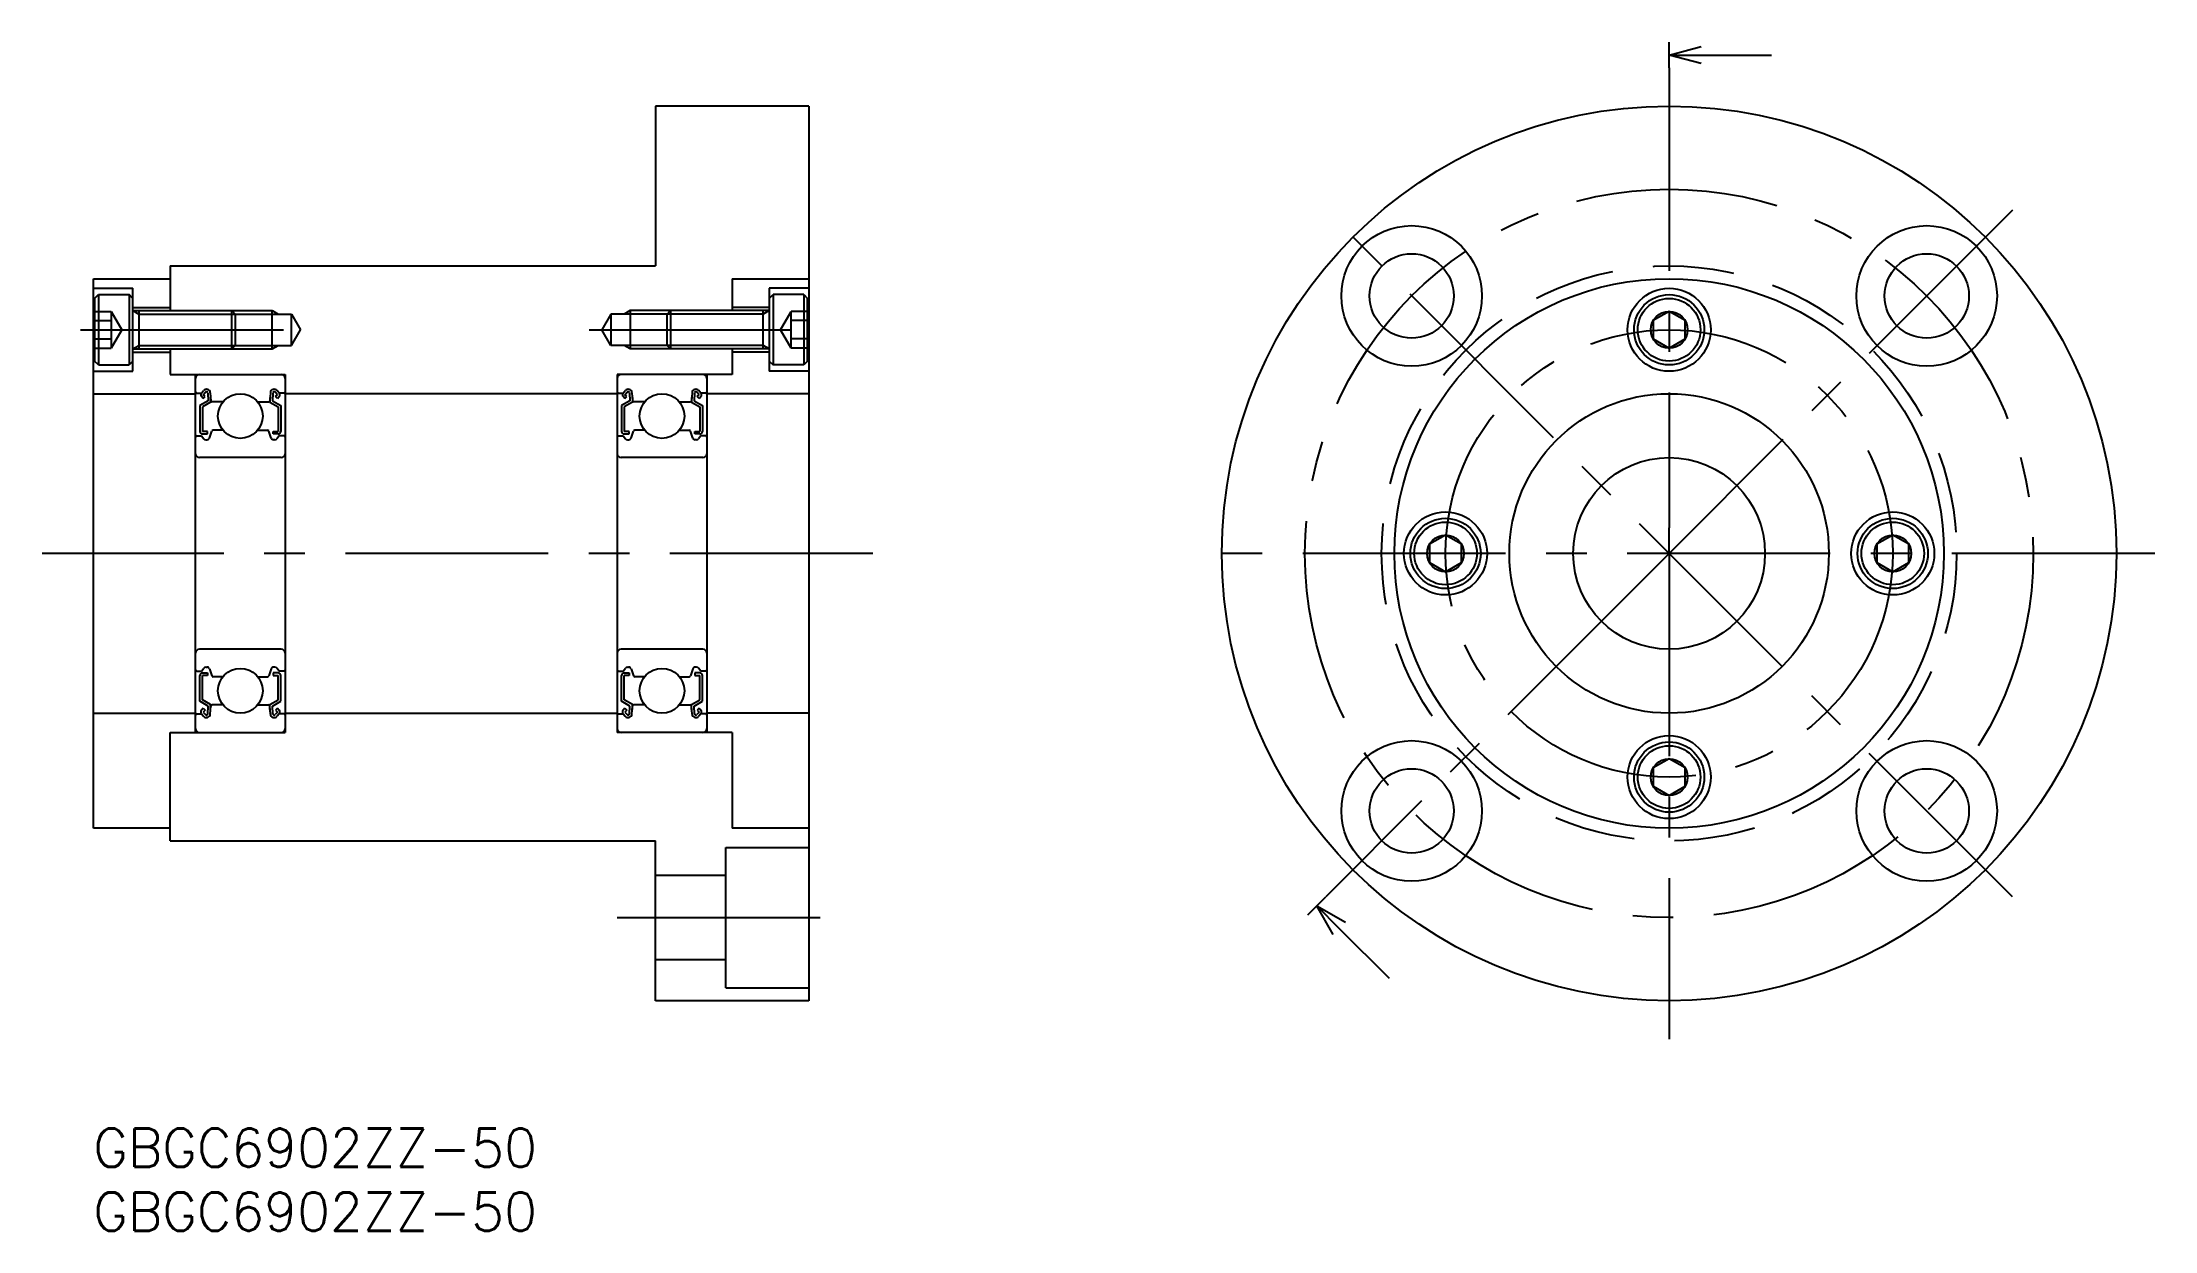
# Model space of a CAD drawing. Extents: x -4 to 161, y -8 to 85.
import ezdxf

# ---------------------------------------------------------------- set-up
doc = ezdxf.new("R2010")
doc.units = 0
doc.header["$LTSCALE"] = 0.5
doc.linetypes.add('CENTER', pattern=[50.8, 31.75, -6.35, 6.35, -6.35])
doc.linetypes.add('DASHED', pattern=[19.05, 12.7, -6.35])
doc.layers.get('0').update_dxf_attribs({"linetype": 'CONTINUOUS'})
for name, color, linetype in [('MSM_CENTER', 1, 'CENTER'), ('MSM_CONTINUOUS', 7, 'CONTINUOUS'), ('MSM_DASHED', 4, 'DASHED'), ('MSM_NARROW', 5, 'CONTINUOUS'), ('MSM_PART_NUMBER', 7, 'CONTINUOUS')]:
    doc.layers.add(name, color=color, linetype=linetype)
doc.styles.get("Standard").update_dxf_attribs({"font": 'txt.shx', "height": 3, "bigfont": 'bigfont.shx'})

# ---------------------------------------------------------------- blocks, each defined once
blk = doc.blocks.new('*U6')
at = {"layer": 'MSM_PART_NUMBER'}
blk.add_text('GBGC6902ZZ-50', height=3, dxfattribs=at).set_placement((0, -3))
blk = doc.blocks.new('*U7')
at = {"layer": 'MSM_PART_NUMBER'}
blk.add_text('GBGC6902ZZ-50', height=3, dxfattribs=at).set_placement((0, -8))
blk = doc.blocks.new('_OPEN30')
at = {"color": 0, "linetype": 'BYBLOCK'}
for p, q in [((-1, 0.268), (0, 0)), ((0, 0), (-1, -0.268)), ((0, 0), (-1, 0))]:
    blk.add_line(p, q, dxfattribs=at)
blk = doc.blocks.new('*U2')
at = {"color": 7, "linetype": 'CONTINUOUS'}
blk.add_lwpolyline([(595.34, 147.9), (600.84, 147.9)], dxfattribs=at)
at = {"color": 7, "linetype": 'CONTINUOUS', "xscale": 2.5, "yscale": 2.5, "zscale": 2.5, "rotation": 180}
blk.add_blockref('_OPEN30', (592.84, 147.9), dxfattribs=at)
blk = doc.blocks.new('*U1')
at = {"color": 7, "linetype": 'CONTINUOUS'}
blk.add_lwpolyline([(595.34, 94.1), (600.84, 94.1)], dxfattribs=at)
at = {"color": 7, "linetype": 'CONTINUOUS', "xscale": 2.5, "yscale": 2.5, "zscale": 2.5, "rotation": 180}
blk.add_blockref('_OPEN30', (592.84, 94.1), dxfattribs=at)

msp = doc.modelspace()

# ---------------------------------------------------------------- linework, layer by layer
at = {"layer": 'MSM_CENTER'}
for p, q in [((123.32, 83), (123.32, 47)), ((150.19, 18.13), (96.45, 71.87)), ((150.19, 71.87), (123.32, 45)), ((-1, 62.5), (17.21, 62.5)), ((38.79, 62.5), (57, 62.5)), ((61, 45), (-4, 45)), ((161.32, 45), (85.32, 45)), ((123.32, 45), (123.32, 7)), ((121.91, 43.59), (96.45, 18.13)), ((41, 16.5), (59, 16.5))]:
    msp.add_line(p, q, dxfattribs=at)
for radius in [28.5, 17.5]:
    msp.add_circle((123.32, 45), radius, dxfattribs=at)
at = {"layer": 'MSM_CONTINUOUS'}
for p, q in [((123.32, 83), (123.32, 85)), ((56, 80), (44, 80)), ((44, 80), (44, 67.5)), ((56, 80), (56, 10)), ((0, 66.5), (6, 66.5)), ((0, 23.5), (0, 66.5)), ((6, 67.5), (44, 67.5)), ((6, 67.5), (6, 64)), ((50, 66.5), (56, 66.5)), ((50, 66.5), (50, 64)), ((0, 65.75), (3.1, 65.75)), ((0.1, 64.95), (0.4, 65.25)), ((0.1, 64.95), (0.1, 60.05)), ((0.4, 65.25), (2.8, 65.25)), ((0.4, 65.25), (0.4, 59.75)), ((3.1, 64.95), (2.8, 65.25)), ((2.8, 65.25), (2.8, 59.75)), ((3.1, 59.25), (3.1, 65.75)), ((56, 65.75), (52.9, 65.75)), ((52.9, 65.75), (52.9, 59.25)), ((52.9, 64.95), (53.2, 65.25)), ((55.6, 65.25), (53.2, 65.25)), ((53.2, 65.25), (53.2, 59.75)), ((55.6, 65.25), (55.9, 64.95)), ((55.6, 65.25), (55.6, 59.75)), ((55.9, 60.05), (55.9, 64.95)), ((3.1, 64.25), (6, 64.25)), ((3.1, 64), (10.83, 64)), ((3.57, 64), (3.57, 61)), ((10.83, 61), (10.83, 64)), ((10.83, 64), (11.1, 63.73)), ((11.1, 63.73), (15.5, 63.73)), ((11.1, 63.73), (11.1, 61.27)), ((14, 61), (14, 64)), ((15.5, 61.27), (15.5, 63.73)), ((15.5, 63.73), (16.21, 62.5)), ((40.5, 63.73), (39.79, 62.5)), ((44.9, 63.73), (40.5, 63.73)), ((40.5, 63.73), (40.5, 61.27)), ((42, 64), (42, 61)), ((44.9, 63.73), (45.17, 64)), ((44.9, 61.27), (44.9, 63.73)), ((52.9, 64), (45.17, 64)), ((45.17, 64), (45.17, 61)), ((52.9, 64.25), (50, 64.25)), ((52.43, 61), (52.43, 64)), ((123.32, 63.94), (122.07, 63.22)), ((122.07, 63.22), (122.07, 61.78)), ((124.57, 63.22), (123.32, 63.94)), ((124.57, 61.78), (124.57, 63.22)), ((11.1, 61.27), (10.83, 61)), ((11.1, 61.27), (15.5, 61.27)), ((15.5, 61.27), (16.21, 62.5)), ((40.5, 61.27), (39.79, 62.5)), ((44.9, 61.27), (40.5, 61.27)), ((45.17, 61), (44.9, 61.27)), ((122.07, 61.78), (123.32, 61.06)), ((123.32, 61.06), (124.57, 61.78)), ((0.4, 59.75), (0.1, 60.05)), ((0.4, 59.75), (2.8, 59.75)), ((3.1, 60.05), (2.8, 59.75)), ((3.1, 61), (10.83, 61)), ((3.1, 60.75), (6, 60.75)), ((6, 61), (6, 59)), ((52.9, 61), (45.17, 61)), ((50, 61), (50, 59)), ((52.9, 60.75), (50, 60.75)), ((52.9, 60.05), (53.2, 59.75)), ((55.6, 59.75), (53.2, 59.75)), ((55.9, 60.05), (55.6, 59.75)), ((0, 59.25), (3.1, 59.25)), ((6, 59), (15, 59)), ((8, 31), (8, 59)), ((15, 59), (15, 31)), ((41, 59), (41, 31)), ((50, 59), (41, 59)), ((48, 59), (48, 31)), ((56, 59.25), (52.9, 59.25)), ((0, 57.5), (8, 57.5)), ((8.1, 57.55), (8.46, 57.55)), ((8.98, 56.95), (8.33, 56.57)), ((8.33, 56.57), (8.33, 54.55)), ((8.45, 57.54), (8.62, 57.74)), ((8.6, 57.12), (8.46, 57.27)), ((9.18, 56.83), (8.53, 56.46)), ((8.53, 56.46), (8.53, 54.55)), ((8.6, 57.41), (8.77, 57.61)), ((8.74, 57.27), (8.6, 57.41)), ((8.6, 57.12), (8.74, 57.27)), ((8.95, 57.55), (8.98, 56.95)), ((9.15, 57.57), (9.2, 56.94)), ((9.18, 57.2), (9.18, 56.83)), ((10.14, 56.85), (9.3, 56.85)), ((12.86, 56.85), (13.7, 56.85)), ((13.85, 57.57), (13.8, 56.94)), ((13.82, 57.2), (13.82, 56.83)), ((13.82, 56.83), (14.47, 56.46)), ((14.05, 57.55), (14.02, 56.95)), ((14.02, 56.95), (14.67, 56.57)), ((14.4, 57.41), (14.23, 57.61)), ((14.26, 57.27), (14.4, 57.41)), ((14.4, 57.12), (14.26, 57.27)), ((14.55, 57.54), (14.38, 57.74)), ((14.4, 57.12), (14.54, 57.27)), ((14.47, 56.46), (14.47, 54.55)), ((14.9, 57.55), (14.54, 57.55)), ((14.67, 56.57), (14.67, 54.55)), ((41, 57.5), (15, 57.5)), ((41.1, 57.55), (41.46, 57.55)), ((41.98, 56.95), (41.33, 56.57)), ((41.33, 56.57), (41.33, 54.55)), ((41.45, 57.54), (41.62, 57.74)), ((41.6, 57.12), (41.46, 57.27)), ((42.18, 56.83), (41.53, 56.46)), ((41.53, 56.46), (41.53, 54.55)), ((41.6, 57.41), (41.77, 57.61)), ((41.74, 57.27), (41.6, 57.41)), ((41.6, 57.12), (41.74, 57.27)), ((41.95, 57.55), (41.98, 56.95)), ((42.15, 57.57), (42.2, 56.94)), ((42.18, 57.2), (42.18, 56.83)), ((43.14, 56.85), (42.3, 56.85)), ((45.86, 56.85), (46.7, 56.85)), ((46.85, 57.57), (46.8, 56.94)), ((46.82, 57.2), (46.82, 56.83)), ((46.82, 56.83), (47.47, 56.46)), ((47.05, 57.55), (47.02, 56.95)), ((47.02, 56.95), (47.67, 56.57)), ((47.4, 57.41), (47.23, 57.61)), ((47.26, 57.27), (47.4, 57.41)), ((47.4, 57.12), (47.26, 57.27)), ((47.55, 57.54), (47.38, 57.74)), ((47.4, 57.12), (47.54, 57.27)), ((47.47, 56.46), (47.47, 54.55)), ((47.9, 57.55), (47.54, 57.55)), ((47.67, 56.57), (47.67, 54.55)), ((56, 57.5), (48, 57.5)), ((9.08, 54.03), (9.28, 54.58)), ((10.14, 54.65), (9.37, 54.65)), ((12.86, 54.65), (13.63, 54.65)), ((13.92, 54.03), (13.72, 54.58)), ((42.08, 54.03), (42.28, 54.58)), ((43.14, 54.65), (42.37, 54.65)), ((45.86, 54.65), (46.63, 54.65)), ((46.92, 54.03), (46.72, 54.58)), ((8.1, 54.2), (8.45, 54.2)), ((8.45, 54.2), (8.64, 53.97)), ((8.93, 54.55), (8.53, 54.55)), ((8.53, 54.35), (8.93, 54.35)), ((8.79, 53.9), (8.89, 53.9)), ((8.93, 54.35), (8.93, 54.55)), ((14.07, 54.35), (14.07, 54.55)), ((14.07, 54.55), (14.47, 54.55)), ((14.47, 54.35), (14.07, 54.35)), ((14.21, 53.9), (14.11, 53.9)), ((14.55, 54.2), (14.36, 53.97)), ((14.9, 54.2), (14.55, 54.2)), ((41.1, 54.2), (41.45, 54.2)), ((41.45, 54.2), (41.64, 53.97)), ((41.93, 54.55), (41.53, 54.55)), ((41.53, 54.35), (41.93, 54.35)), ((41.79, 53.9), (41.89, 53.9)), ((41.93, 54.35), (41.93, 54.55)), ((47.07, 54.35), (47.07, 54.55)), ((47.07, 54.55), (47.47, 54.55)), ((47.47, 54.35), (47.07, 54.35)), ((47.21, 53.9), (47.11, 53.9)), ((47.55, 54.2), (47.36, 53.97)), ((47.9, 54.2), (47.55, 54.2)), ((14.7, 52.5), (8.3, 52.5)), ((47.7, 52.5), (41.3, 52.5)), ((105.82, 46.44), (104.57, 45.72)), ((107.07, 45.72), (105.82, 46.44)), ((123.32, 45), (123.32, 47)), ((140.82, 46.44), (139.57, 45.72)), ((142.07, 45.72), (140.82, 46.44)), ((104.57, 45.72), (104.57, 44.28)), ((107.07, 44.28), (107.07, 45.72)), ((121.91, 43.59), (123.32, 45)), ((139.57, 45.72), (139.57, 44.28)), ((142.07, 44.28), (142.07, 45.72)), ((104.57, 44.28), (105.82, 43.56)), ((105.82, 43.56), (107.07, 44.28)), ((139.57, 44.28), (140.82, 43.56)), ((140.82, 43.56), (142.07, 44.28)), ((14.7, 37.5), (8.3, 37.5)), ((47.7, 37.5), (41.3, 37.5)), ((8.1, 35.8), (8.45, 35.8)), ((8.33, 33.43), (8.33, 35.45)), ((8.45, 35.8), (8.64, 36.03)), ((8.53, 35.65), (8.93, 35.65)), ((8.93, 35.45), (8.53, 35.45)), ((8.53, 33.54), (8.53, 35.45)), ((8.79, 36.1), (8.89, 36.1)), ((8.93, 35.65), (8.93, 35.45)), ((9.08, 35.97), (9.28, 35.42)), ((10.14, 35.35), (9.37, 35.35)), ((12.86, 35.35), (13.63, 35.35)), ((13.92, 35.97), (13.72, 35.42)), ((14.07, 35.65), (14.07, 35.45)), ((14.47, 35.65), (14.07, 35.65)), ((14.07, 35.45), (14.47, 35.45)), ((14.21, 36.1), (14.11, 36.1)), ((14.55, 35.8), (14.36, 36.03)), ((14.47, 33.54), (14.47, 35.45)), ((14.9, 35.8), (14.55, 35.8)), ((14.67, 33.43), (14.67, 35.45)), ((41.1, 35.8), (41.45, 35.8)), ((41.33, 33.43), (41.33, 35.45)), ((41.45, 35.8), (41.64, 36.03)), ((41.53, 35.65), (41.93, 35.65)), ((41.93, 35.45), (41.53, 35.45)), ((41.53, 33.54), (41.53, 35.45)), ((41.79, 36.1), (41.89, 36.1)), ((41.93, 35.65), (41.93, 35.45)), ((42.08, 35.97), (42.28, 35.42)), ((43.14, 35.35), (42.37, 35.35)), ((45.86, 35.35), (46.63, 35.35)), ((46.92, 35.97), (46.72, 35.42)), ((47.07, 35.65), (47.07, 35.45)), ((47.47, 35.65), (47.07, 35.65)), ((47.07, 35.45), (47.47, 35.45)), ((47.21, 36.1), (47.11, 36.1)), ((47.55, 35.8), (47.36, 36.03)), ((47.47, 33.54), (47.47, 35.45)), ((47.9, 35.8), (47.55, 35.8)), ((47.67, 33.43), (47.67, 35.45)), ((8.98, 33.05), (8.33, 33.43)), ((9.18, 33.17), (8.53, 33.54)), ((9.18, 32.8), (9.18, 33.17)), ((10.14, 33.15), (9.3, 33.15)), ((12.86, 33.15), (13.7, 33.15)), ((13.82, 33.17), (14.47, 33.54)), ((13.82, 32.8), (13.82, 33.17)), ((14.02, 33.05), (14.67, 33.43)), ((41.98, 33.05), (41.33, 33.43)), ((42.18, 33.17), (41.53, 33.54)), ((42.18, 32.8), (42.18, 33.17)), ((43.14, 33.15), (42.3, 33.15)), ((45.86, 33.15), (46.7, 33.15)), ((46.82, 33.17), (47.47, 33.54)), ((46.82, 32.8), (46.82, 33.17)), ((47.02, 33.05), (47.67, 33.43)), ((0, 32.5), (8, 32.5)), ((8.1, 32.45), (8.46, 32.45)), ((8.45, 32.46), (8.62, 32.26)), ((8.6, 32.88), (8.46, 32.73)), ((8.6, 32.88), (8.74, 32.73)), ((8.74, 32.73), (8.6, 32.59)), ((8.6, 32.59), (8.77, 32.39)), ((8.95, 32.45), (8.98, 33.05)), ((9.15, 32.43), (9.2, 33.06)), ((13.85, 32.43), (13.8, 33.06)), ((14.05, 32.45), (14.02, 33.05)), ((14.4, 32.59), (14.23, 32.39)), ((14.4, 32.88), (14.26, 32.73)), ((14.26, 32.73), (14.4, 32.59)), ((14.55, 32.46), (14.38, 32.26)), ((14.4, 32.88), (14.54, 32.73)), ((14.9, 32.45), (14.54, 32.45)), ((15, 32.5), (41, 32.5)), ((41.1, 32.45), (41.46, 32.45)), ((41.45, 32.46), (41.62, 32.26)), ((41.6, 32.88), (41.46, 32.73)), ((41.6, 32.88), (41.74, 32.73)), ((41.74, 32.73), (41.6, 32.59)), ((41.6, 32.59), (41.77, 32.39)), ((41.95, 32.45), (41.98, 33.05)), ((42.15, 32.43), (42.2, 33.06)), ((46.85, 32.43), (46.8, 33.06)), ((47.05, 32.45), (47.02, 33.05)), ((47.4, 32.59), (47.23, 32.39)), ((47.4, 32.88), (47.26, 32.73)), ((47.26, 32.73), (47.4, 32.59)), ((47.55, 32.46), (47.38, 32.26)), ((47.4, 32.88), (47.54, 32.73)), ((47.9, 32.45), (47.54, 32.45)), ((56, 32.5), (48, 32.5)), ((6, 22.5), (6, 31)), ((6, 31), (15, 31)), ((50, 31), (41, 31)), ((50, 31), (50, 23.5)), ((123.32, 28.94), (122.07, 28.22)), ((122.07, 28.22), (122.07, 26.78)), ((124.57, 28.22), (123.32, 28.94)), ((124.57, 26.78), (124.57, 28.22)), ((122.07, 26.78), (123.32, 26.06)), ((123.32, 26.06), (124.57, 26.78)), ((6, 23.5), (0, 23.5)), ((56, 23.5), (50, 23.5)), ((6, 22.5), (44, 22.5)), ((44, 10), (44, 22.5)), ((49.5, 11), (49.5, 22)), ((49.5, 22), (56, 22)), ((49.5, 19.8), (44, 19.8)), ((95.04, 16.72), (96.45, 18.13)), ((49.5, 13.2), (44, 13.2)), ((56, 10), (44, 10)), ((49.5, 11), (56, 11))]:
    msp.add_line(p, q, dxfattribs=at)
for centre, radius in [((123.32, 45), 35), ((103.17, 65.15), 5.5), ((143.48, 65.15), 5.5), ((103.17, 65.15), 3.3), ((143.48, 65.15), 3.3), ((123.32, 45), 21.5), ((123.32, 62.5), 3.25), ((123.32, 62.5), 2.75), ((123.32, 62.5), 2.45), ((123.32, 62.5), 1.44), ((11.5, 55.75), 1.75), ((44.5, 55.75), 1.75), ((123.32, 45), 12.5), ((123.32, 45), 7.5), ((105.82, 45), 3.25), ((140.82, 45), 3.25), ((105.82, 45), 2.75), ((105.82, 45), 2.45), ((105.82, 45), 1.44), ((140.82, 45), 2.75), ((140.82, 45), 2.45), ((140.82, 45), 1.44), ((11.5, 34.25), 1.75), ((44.5, 34.25), 1.75), ((103.17, 24.85), 5.5), ((123.32, 27.5), 3.25), ((123.32, 27.5), 2.75), ((123.32, 27.5), 2.45), ((143.48, 24.85), 5.5), ((103.17, 24.85), 3.3), ((123.32, 27.5), 1.44), ((143.48, 24.85), 3.3)]:
    msp.add_circle(centre, radius, dxfattribs=at)
for centre, radius, start, end in [((8.3, 58.7), 0.3, 90, 180), ((14.7, 58.7), 0.3, 0, 90), ((41.3, 58.7), 0.3, 90, 180), ((47.7, 58.7), 0.3, 0, 90), ((8.1, 57.65), 0.1, 180, 270), ((8.6, 57.41), 0.2, 140.1364, 224.998), ((8.85, 57.55), 0.3, 4.9347, 140.1364), ((8.85, 57.55), 0.1, 3.1017, 139.9503), ((9.3, 56.95), 0.1, 184.9347, 270), ((13.7, 56.95), 0.1, 270, 355.0653), ((14.15, 57.55), 0.3, 39.8636, 175.0653), ((14.15, 57.55), 0.1, 40.0497, 176.8983), ((14.4, 57.41), 0.2, 315.002, 39.8636), ((14.9, 57.65), 0.1, 270, 0), ((41.1, 57.65), 0.1, 180, 270), ((41.6, 57.41), 0.2, 140.1364, 224.998), ((41.85, 57.55), 0.3, 4.9347, 140.1364), ((41.85, 57.55), 0.1, 3.1017, 139.9503), ((42.3, 56.95), 0.1, 184.9347, 270), ((46.7, 56.95), 0.1, 270, 355.0653), ((47.15, 57.55), 0.3, 39.8636, 175.0653), ((47.15, 57.55), 0.1, 40.0497, 176.8983), ((47.4, 57.41), 0.2, 315.002, 39.8636), ((47.9, 57.65), 0.1, 270, 0), ((9.37, 54.55), 0.1, 90, 159.9926), ((13.63, 54.55), 0.1, 20.0074, 90), ((42.37, 54.55), 0.1, 90, 159.9926), ((46.63, 54.55), 0.1, 20.0074, 90), ((8.1, 54.1), 0.1, 90, 180), ((8.53, 54.55), 0.2, 180, 270), ((8.79, 54.1), 0.2, 219.9772, 270), ((8.89, 54.1), 0.2, 270, 339.9926), ((14.11, 54.1), 0.2, 200.0074, 270), ((14.21, 54.1), 0.2, 270, 320.0228), ((14.47, 54.55), 0.2, 270, 0), ((14.9, 54.1), 0.1, 0, 90), ((41.1, 54.1), 0.1, 90, 180), ((41.53, 54.55), 0.2, 180, 270), ((41.79, 54.1), 0.2, 219.9772, 270), ((41.89, 54.1), 0.2, 270, 339.9926), ((47.11, 54.1), 0.2, 200.0074, 270), ((47.21, 54.1), 0.2, 270, 320.0228), ((47.47, 54.55), 0.2, 270, 0), ((47.9, 54.1), 0.1, 0, 90), ((8.3, 52.8), 0.3, 180, 270), ((14.7, 52.8), 0.3, 270, 0), ((41.3, 52.8), 0.3, 180, 270), ((47.7, 52.8), 0.3, 270, 0), ((8.3, 37.2), 0.3, 90, 180), ((14.7, 37.2), 0.3, 0, 90), ((41.3, 37.2), 0.3, 90, 180), ((47.7, 37.2), 0.3, 0, 90), ((8.1, 35.9), 0.1, 180, 270), ((8.53, 35.45), 0.2, 90, 180), ((8.79, 35.9), 0.2, 90, 140.0228), ((8.89, 35.9), 0.2, 20.0074, 90), ((9.37, 35.45), 0.1, 200.0074, 270), ((13.63, 35.45), 0.1, 270, 339.9926), ((14.11, 35.9), 0.2, 90, 159.9926), ((14.21, 35.9), 0.2, 39.9772, 90), ((14.47, 35.45), 0.2, 0, 90), ((14.9, 35.9), 0.1, 270, 0), ((41.1, 35.9), 0.1, 180, 270), ((41.53, 35.45), 0.2, 90, 180), ((41.79, 35.9), 0.2, 90, 140.0228), ((41.89, 35.9), 0.2, 20.0074, 90), ((42.37, 35.45), 0.1, 200.0074, 270), ((46.63, 35.45), 0.1, 270, 339.9926), ((47.11, 35.9), 0.2, 90, 159.9926), ((47.21, 35.9), 0.2, 39.9772, 90), ((47.47, 35.45), 0.2, 0, 90), ((47.9, 35.9), 0.1, 270, 0), ((9.3, 33.05), 0.1, 90, 175.0653), ((13.7, 33.05), 0.1, 4.9347, 90), ((42.3, 33.05), 0.1, 90, 175.0653), ((46.7, 33.05), 0.1, 4.9347, 90), ((8.1, 32.35), 0.1, 90, 180), ((8.6, 32.59), 0.2, 135.002, 219.8636), ((8.85, 32.45), 0.3, 219.8636, 355.0653), ((8.85, 32.45), 0.1, 220.0497, 356.8983), ((14.15, 32.45), 0.3, 184.9347, 320.1364), ((14.15, 32.45), 0.1, 183.1017, 319.9503), ((14.4, 32.59), 0.2, 320.1364, 44.998), ((14.9, 32.35), 0.1, 0, 90), ((41.1, 32.35), 0.1, 90, 180), ((41.6, 32.59), 0.2, 135.002, 219.8636), ((41.85, 32.45), 0.3, 219.8636, 355.0653), ((41.85, 32.45), 0.1, 220.0497, 356.8983), ((47.15, 32.45), 0.3, 184.9347, 320.1364), ((47.15, 32.45), 0.1, 183.1017, 319.9503), ((47.4, 32.59), 0.2, 320.1364, 44.998), ((47.9, 32.35), 0.1, 0, 90), ((8.3, 31.3), 0.3, 180, 270), ((14.7, 31.3), 0.3, 270, 0), ((41.3, 31.3), 0.3, 180, 270), ((47.7, 31.3), 0.3, 270, 0)]:
    msp.add_arc(centre, radius, start, end, dxfattribs=at)
at = {"layer": 'MSM_DASHED'}
for p, q in [((0.1, 63.94), (1.4, 63.94)), ((0.1, 63.22), (1.4, 63.22)), ((1.4, 63.94), (1.4, 61.06)), ((1.4, 63.94), (2.23, 62.5)), ((53.77, 62.5), (54.6, 63.94)), ((54.6, 61.06), (54.6, 63.94)), ((55.9, 63.94), (54.6, 63.94)), ((55.9, 63.22), (54.6, 63.22)), ((0.1, 61.78), (1.4, 61.78)), ((2.23, 62.5), (1.4, 61.06)), ((54.6, 61.06), (53.77, 62.5)), ((55.9, 61.78), (54.6, 61.78)), ((0.1, 61.06), (1.4, 61.06)), ((55.9, 61.06), (54.6, 61.06))]:
    msp.add_line(p, q, dxfattribs=at)
msp.add_circle((123.32, 45), 22.5, dxfattribs=at)
at = {"layer": 'MSM_NARROW'}
for p, q in [((3.1, 64), (3.57, 63.73)), ((3.57, 63.73), (11.1, 63.73)), ((10.83, 64), (14, 64)), ((14, 64), (14.47, 63.73)), ((42, 64), (41.53, 63.73)), ((45.17, 64), (42, 64)), ((52.43, 63.73), (44.9, 63.73)), ((52.9, 64), (52.43, 63.73)), ((3.1, 61), (3.57, 61.27)), ((3.57, 61.27), (11.1, 61.27)), ((14, 61), (14.47, 61.27)), ((42, 61), (41.53, 61.27)), ((52.43, 61.27), (44.9, 61.27)), ((52.9, 61), (52.43, 61.27)), ((10.83, 61), (14, 61)), ((45.17, 61), (42, 61))]:
    msp.add_line(p, q, dxfattribs=at)

# ---------------------------------------------------------------- block references
at = {"layer": 'MSM_CONTINUOUS'}
for name, p in [('*U2', (-469.52, -63.9)), ('*U6', (0, 0)), ('*U7', (0, 0))]:
    msp.add_blockref(name, p, dxfattribs=at)
at = {"layer": 'MSM_CONTINUOUS', "rotation": 315}
msp.add_blockref('*U1', (-390, 370.09), dxfattribs=at)

doc.saveas('drawing.dxf')
